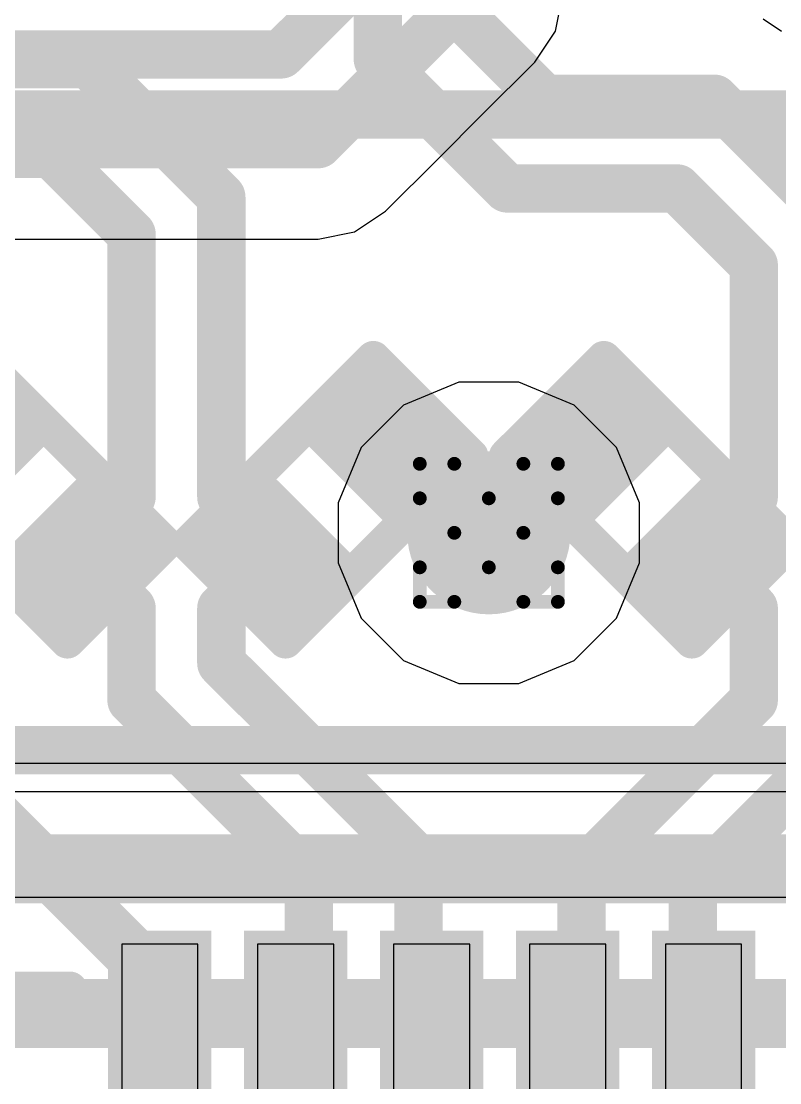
# Model space of a CAD drawing. Header units: inches. Extents: x -11 to 5379, y 0 to 5429.
# Drawn here: x 196.192 to 198.982, y 70.709 to 74.616 of the extents above; entities that cross this region are included whole.
import ezdxf

# ---------------------------------------------------------------- set-up
doc = ezdxf.new("R2010")
doc.units = ezdxf.units.IN
for name, color, linetype in [('Bottom Layer', 5, 'Continuous'), ('Drill Drawing', 1, 'Continuous'), ('GND', 16, 'Continuous'), ('PWR', 76, 'Continuous'), ('Top Layer', 1, 'Continuous'), ('Top Overlay', 2, 'Continuous'), ('Top Paste', 8, 'Continuous'), ('Top Solder', 216, 'Continuous'), ('Via Holes', 16, 'Continuous')]:
    doc.layers.add(name, color=color, linetype=linetype)

# ---------------------------------------------------------------- blocks, each defined once
blk = doc.blocks.new('24_QFN__4_4__105')
at = {"layer": 'Top Layer'}
for points in [[(-1.1099292, 2.2400387), (-1.1099292, 1.5750413), (-1.3899388, 1.5750413), (-1.3899388, 2.2400387)], [(-0.6100571999999999, 2.2400387), (-0.6100572000000001, 1.5750413), (-0.8900667999999998, 1.5750413), (-0.8900667999999998, 2.2400387)], [(-0.1099311999999999, 2.2400387), (-0.1099312, 1.5750413), (-0.3899408, 1.5750413), (-0.3899407999999999, 2.2400387)], [(0.3899408, 2.2400387), (0.3899407999999999, 1.5750413), (0.1099311999999999, 1.5750413), (0.1099312, 2.2400387)], [(0.8900667999999998, 2.2400387), (0.8900667999999998, 1.5750413), (0.6100571999999999, 1.5750413), (0.6100572000000001, 2.2400387)]]:
    blk.add_hatch(color=1, dxfattribs=at).paths.add_polyline_path(points)
at = {"layer": 'Top Solder'}
for points in [[(-1.0599166, 2.2900513), (-1.0599166, 1.5250287), (-1.4399514, 1.5250287), (-1.4399514, 2.2900513)], [(-0.5600445999999999, 2.2900513), (-0.5600446, 1.5250287), (-0.9400794, 1.5250287), (-0.9400794, 2.2900513)], [(-0.05991859999999992, 2.2900513), (-0.05991860000000007, 1.5250287), (-0.4399534, 1.5250287), (-0.4399533999999999, 2.2900513)], [(0.4399534, 2.2900513), (0.4399533999999999, 1.5250287), (0.05991859999999992, 1.5250287), (0.05991860000000007, 2.2900513)], [(0.9400794, 2.2900513), (0.9400794, 1.5250287), (0.5600445999999999, 1.5250287), (0.5600446, 2.2900513)]]:
    blk.add_hatch(color=216, dxfattribs=at).paths.add_polyline_path(points)
at = {"layer": 'Top Overlay'}
blk.add_lwpolyline([(-2.076196, 2.076196, 0.127, 0.127, 0), (-1.5804896, 2.076196, 0.127, 0.127, 0)], format="xyseb", dxfattribs=at)
blk.add_lwpolyline([(-1.6122396, 2.076196, 0.0635, 0.0635, 1), (-1.5487396, 2.076196, 0.0635, 0.0635, 1)], format="xyseb", close=True, dxfattribs=at)
at = {"layer": 'Top Paste'}
for p, q in [((-1.1100054, 2.2400006), (-1.3899896, 2.2400006)), ((-1.3899896, 2.2400006), (-1.3899896, 1.5750032)), ((-1.1100054, 1.5750032), (-1.1100054, 2.2400006)), ((-0.6100064, 2.2400006), (-0.8899906, 2.2400006)), ((-0.8899906, 2.2400006), (-0.8899906, 1.5750032)), ((-0.6100064, 1.5750032), (-0.6100064, 2.2400006)), ((-0.1100074, 2.2400006), (-0.3899916, 2.2400006)), ((-0.3899916, 2.2400006), (-0.3899916, 1.5750032)), ((-0.1100074, 1.5750032), (-0.1100074, 2.2400006)), ((0.3899916, 2.2400006), (0.1100074, 2.2400006)), ((0.1100074, 2.2400006), (0.1100074, 1.5750032)), ((0.3899916, 1.5750032), (0.3899916, 2.2400006)), ((0.8899906, 2.2400006), (0.6100064, 2.2400006)), ((0.6100064, 2.2400006), (0.6100064, 1.5750032)), ((0.8899906, 1.5750032), (0.8899906, 2.2400006))]:
    blk.add_line(p, q, dxfattribs=at)
blk = doc.blocks.new('R___0201_348')
at = {"layer": 'Top Layer'}
for points in [[(-0.40999791, 0.18499963), (-0.13999845, 0.18499963), (-0.13999845, -0.18499963), (-0.40999791, -0.18499963)], [(0.14000099, 0.18499963), (0.41000045, 0.18499963), (0.41000045, -0.18499963), (0.14000099, -0.18499963)]]:
    blk.add_hatch(color=1, dxfattribs=at).paths.add_polyline_path(points)
at = {"layer": 'Top Paste'}
for points in [[(-0.40999791, 0.18499963), (-0.13999845, 0.18499963), (-0.13999845, -0.18499963), (-0.40999791, -0.18499963)], [(0.14000099, 0.18499963), (0.41000045, 0.18499963), (0.41000045, -0.18499963), (0.14000099, -0.18499963)]]:
    blk.add_hatch(color=8, dxfattribs=at).paths.add_polyline_path(points)
at = {"layer": 'Top Solder'}
for points in [[(-0.46499907, 0.24000079), (-0.08499729, 0.24000079), (-0.08499729, -0.24000079), (-0.46499907, -0.24000079)], [(0.08499983, 0.24000079), (0.46500161, 0.24000079), (0.46500161, -0.24000079), (0.08499983, -0.24000079)]]:
    blk.add_hatch(color=216, dxfattribs=at).paths.add_polyline_path(points)
at = {"layer": 'Top Overlay'}
for points in [[(-0.4826, 0.254, 0.127, 0.127, 0), (-0.4826, -0.254, 0.127, 0.127, 0)], [(0.4826, 0.254, 0.127, 0.127, 0), (-0.4826, 0.254, 0.127, 0.127, 0)], [(0.4826, 0.254, 0.127, 0.127, 0), (0.4826, -0.254, 0.127, 0.127, 0)], [(0.4826, -0.254, 0.127, 0.127, 0), (-0.4826, -0.254, 0.127, 0.127, 0)]]:
    blk.add_lwpolyline(points, format="xyseb", dxfattribs=at)
for points in [[(-0.51435, 0.254, 0.0635, 0.0635, 1), (-0.4508499999999999, 0.254, 0.0635, 0.0635, 1)], [(-0.51435, 0.254, 0.0635, 0.0635, 1), (-0.4508499999999999, 0.254, 0.0635, 0.0635, 1)], [(0.4508499999999999, 0.254, 0.0635, 0.0635, 1), (0.51435, 0.254, 0.0635, 0.0635, 1)], [(0.4508499999999999, 0.254, 0.0635, 0.0635, 1), (0.51435, 0.254, 0.0635, 0.0635, 1)], [(-0.51435, -0.254, 0.0635, 0.0635, 1), (-0.4508499999999999, -0.254, 0.0635, 0.0635, 1)], [(-0.51435, -0.254, 0.0635, 0.0635, 1), (-0.4508499999999999, -0.254, 0.0635, 0.0635, 1)], [(0.4508499999999999, -0.254, 0.0635, 0.0635, 1), (0.51435, -0.254, 0.0635, 0.0635, 1)], [(0.4508499999999999, -0.254, 0.0635, 0.0635, 1), (0.51435, -0.254, 0.0635, 0.0635, 1)]]:
    blk.add_lwpolyline(points, format="xyseb", close=True, dxfattribs=at)
blk = doc.blocks.new('R___0201_350')
at = {"layer": 'Top Layer'}
for points in [[(-0.40999791, 0.18499963), (-0.13999845, 0.18499963), (-0.13999845, -0.18499963), (-0.40999791, -0.18499963)], [(0.14000099, 0.18499963), (0.41000045, 0.18499963), (0.41000045, -0.18499963), (0.14000099, -0.18499963)]]:
    blk.add_hatch(color=1, dxfattribs=at).paths.add_polyline_path(points)
at = {"layer": 'Top Paste'}
for points in [[(-0.40999791, 0.18499963), (-0.13999845, 0.18499963), (-0.13999845, -0.18499963), (-0.40999791, -0.18499963)], [(0.14000099, 0.18499963), (0.41000045, 0.18499963), (0.41000045, -0.18499963), (0.14000099, -0.18499963)]]:
    blk.add_hatch(color=8, dxfattribs=at).paths.add_polyline_path(points)
at = {"layer": 'Top Solder'}
for points in [[(-0.46499907, 0.24000079), (-0.08499729, 0.24000079), (-0.08499729, -0.24000079), (-0.46499907, -0.24000079)], [(0.08499983, 0.24000079), (0.46500161, 0.24000079), (0.46500161, -0.24000079), (0.08499983, -0.24000079)]]:
    blk.add_hatch(color=216, dxfattribs=at).paths.add_polyline_path(points)
at = {"layer": 'Top Overlay'}
for points in [[(-0.4826, 0.254, 0.127, 0.127, 0), (-0.4826, -0.254, 0.127, 0.127, 0)], [(0.4826, 0.254, 0.127, 0.127, 0), (-0.4826, 0.254, 0.127, 0.127, 0)], [(0.4826, 0.254, 0.127, 0.127, 0), (0.4826, -0.254, 0.127, 0.127, 0)], [(0.4826, -0.254, 0.127, 0.127, 0), (-0.4826, -0.254, 0.127, 0.127, 0)]]:
    blk.add_lwpolyline(points, format="xyseb", dxfattribs=at)
for points in [[(-0.51435, 0.254, 0.0635, 0.0635, 1), (-0.4508499999999999, 0.254, 0.0635, 0.0635, 1)], [(-0.51435, 0.254, 0.0635, 0.0635, 1), (-0.4508499999999999, 0.254, 0.0635, 0.0635, 1)], [(0.4508499999999999, 0.254, 0.0635, 0.0635, 1), (0.51435, 0.254, 0.0635, 0.0635, 1)], [(0.4508499999999999, 0.254, 0.0635, 0.0635, 1), (0.51435, 0.254, 0.0635, 0.0635, 1)], [(-0.51435, -0.254, 0.0635, 0.0635, 1), (-0.4508499999999999, -0.254, 0.0635, 0.0635, 1)], [(-0.51435, -0.254, 0.0635, 0.0635, 1), (-0.4508499999999999, -0.254, 0.0635, 0.0635, 1)], [(0.4508499999999999, -0.254, 0.0635, 0.0635, 1), (0.51435, -0.254, 0.0635, 0.0635, 1)], [(0.4508499999999999, -0.254, 0.0635, 0.0635, 1), (0.51435, -0.254, 0.0635, 0.0635, 1)]]:
    blk.add_lwpolyline(points, format="xyseb", close=True, dxfattribs=at)
blk = doc.blocks.new('R___0201_351')
at = {"layer": 'Top Layer'}
for points in [[(-0.40999791, 0.18499963), (-0.13999845, 0.18499963), (-0.13999845, -0.18499963), (-0.40999791, -0.18499963)], [(0.14000099, 0.18499963), (0.41000045, 0.18499963), (0.41000045, -0.18499963), (0.14000099, -0.18499963)]]:
    blk.add_hatch(color=1, dxfattribs=at).paths.add_polyline_path(points)
at = {"layer": 'Top Paste'}
for points in [[(-0.40999791, 0.18499963), (-0.13999845, 0.18499963), (-0.13999845, -0.18499963), (-0.40999791, -0.18499963)], [(0.14000099, 0.18499963), (0.41000045, 0.18499963), (0.41000045, -0.18499963), (0.14000099, -0.18499963)]]:
    blk.add_hatch(color=8, dxfattribs=at).paths.add_polyline_path(points)
at = {"layer": 'Top Solder'}
for points in [[(-0.46499907, 0.24000079), (-0.08499729, 0.24000079), (-0.08499729, -0.24000079), (-0.46499907, -0.24000079)], [(0.08499983, 0.24000079), (0.46500161, 0.24000079), (0.46500161, -0.24000079), (0.08499983, -0.24000079)]]:
    blk.add_hatch(color=216, dxfattribs=at).paths.add_polyline_path(points)
at = {"layer": 'Top Overlay'}
for points in [[(-0.4826, 0.254, 0.127, 0.127, 0), (-0.4826, -0.254, 0.127, 0.127, 0)], [(-0.4826, 0.254, 0.127, 0.127, 0), (0.4826, 0.254, 0.127, 0.127, 0)], [(0.4826, 0.254, 0.127, 0.127, 0), (0.4826, -0.254, 0.127, 0.127, 0)], [(-0.4826, -0.254, 0.127, 0.127, 0), (0.4826, -0.254, 0.127, 0.127, 0)]]:
    blk.add_lwpolyline(points, format="xyseb", dxfattribs=at)
for points in [[(-0.51435, 0.254, 0.0635, 0.0635, 1), (-0.4508499999999999, 0.254, 0.0635, 0.0635, 1)], [(-0.51435, 0.254, 0.0635, 0.0635, 1), (-0.4508499999999999, 0.254, 0.0635, 0.0635, 1)], [(0.4508499999999999, 0.254, 0.0635, 0.0635, 1), (0.51435, 0.254, 0.0635, 0.0635, 1)], [(0.4508499999999999, 0.254, 0.0635, 0.0635, 1), (0.51435, 0.254, 0.0635, 0.0635, 1)], [(-0.51435, -0.254, 0.0635, 0.0635, 1), (-0.4508499999999999, -0.254, 0.0635, 0.0635, 1)], [(-0.51435, -0.254, 0.0635, 0.0635, 1), (-0.4508499999999999, -0.254, 0.0635, 0.0635, 1)], [(0.4508499999999999, -0.254, 0.0635, 0.0635, 1), (0.51435, -0.254, 0.0635, 0.0635, 1)], [(0.4508499999999999, -0.254, 0.0635, 0.0635, 1), (0.51435, -0.254, 0.0635, 0.0635, 1)]]:
    blk.add_lwpolyline(points, format="xyseb", close=True, dxfattribs=at)

msp = doc.modelspace()

# ---------------------------------------------------------------- hatches: boundary and pattern name
at = {"layer": 'Bottom Layer'}
h = msp.add_hatch(color=5, dxfattribs=at)
edge = h.paths.add_edge_path()
edge.add_arc((197.91181652, 72.73323782), 0.2999994, 0, 360)
at = {"layer": 'GND'}
h = msp.add_hatch(color=16, dxfattribs=at)
edge = h.paths.add_edge_path()
edge.add_arc((197.91181652, 72.73323782), 0.2999994, 0, 360)
at = {"layer": 'PWR'}
h = msp.add_hatch(color=76, dxfattribs=at)
edge = h.paths.add_edge_path()
edge.add_arc((197.91181652, 72.73323782), 0.2999994, 0, 360)
at = {"layer": 'Top Layer'}
for points in [[(197.93495846, 72.44355844), (198.12587756, 72.63447754), (197.48469774, 73.27565736), (197.29377864, 73.08473826)], [(198.5285082, 73.08473826), (198.3375891, 73.27565736), (197.69640928, 72.63447754), (197.88732838, 72.44355844)]]:
    msp.add_hatch(color=1, dxfattribs=at).paths.add_polyline_path(points)
h = msp.add_hatch(color=1, dxfattribs=at)
edge = h.paths.add_edge_path()
edge.add_arc((197.91181652, 72.73323782), 0.2999994, 0, 360)
at = {"layer": 'Via Holes'}
h = msp.add_hatch(color=7, dxfattribs=at)
edge = h.paths.add_edge_path()
edge.add_arc((197.91181652, 72.73323782), 0.1499997, 0, 360)

# ---------------------------------------------------------------- linework, layer by layer
at = {"layer": 'Bottom Layer'}
for p, q in [((198.15685032, 74.57915234), (198.18346698, 74.71294429999999)), ((198.08106434, 74.4657261), (198.15685032, 74.57915234)), ((197.88763572, 74.27229748), (198.08105672, 74.46572101999999)), ((198.08105672, 74.46572101999999), (198.08106434, 74.4657261)), ((197.7251062, 74.1097705), (197.8876281, 74.2722924)), ((197.8876281, 74.2722924), (197.88763572, 74.27229748)), ((197.5316725, 73.91633425999999), (197.7250935, 74.1097578)), ((197.7250935, 74.1097578), (197.72510112, 74.10976288)), ((197.72510112, 74.10976288), (197.7251062, 74.1097705)), ((197.4182488, 73.84054828), (197.5316725, 73.91633425999999)), ((197.2844543, 73.81393415999999), (197.4182488, 73.84054828)), ((195.75182084, 73.81393415999999), (197.2844543, 73.81393415999999)), ((197.80161862, 73.28723722), (197.59800206, 73.20289652)), ((198.02201442, 73.28723722), (197.80161862, 73.28723722)), ((198.22563098, 73.20289652), (198.02201442, 73.28723722)), ((197.59800206, 73.20289652), (197.44215782, 73.04705228)), ((198.38147522, 73.04705228), (198.22563098, 73.20289652)), ((197.44215782, 73.04705228), (197.35781712, 72.84343571999999)), ((198.46581592, 72.84343571999999), (198.38147522, 73.04705228)), ((197.35781712, 72.84343571999999), (197.35781712, 72.62303992)), ((198.46581592, 72.62303992), (198.46581592, 72.84343571999999)), ((197.35781712, 72.62303992), (197.44215782, 72.41942336)), ((198.38147522, 72.41942336), (198.46581592, 72.62303992)), ((197.44215782, 72.41942336), (197.59800206, 72.26357912)), ((198.22563098, 72.26357912), (198.38147522, 72.41942336)), ((197.59800206, 72.26357912), (197.80161862, 72.17923842)), ((198.02201442, 72.17923842), (198.22563098, 72.26357912)), ((197.80161862, 72.17923842), (198.02201442, 72.17923842)), ((199.11895406, 71.88475335999999), (195.37541824, 71.88475335999999))]:
    msp.add_line(p, q, dxfattribs=at)
for points in [[(197.14768292, 74.493755, 0.1778, 0.1778, 0), (197.5036436, 74.84971567999999, 0.1778, 0.1778, 0)], [(197.64041752, 74.51951568, 0.1778, 0.1778, 0), (197.83384614, 74.71294429999999, 0.1778, 0.1778, 0)], [(193.6651194, 74.49375246, 0.1778, 0.1778, 0), (197.14768292, 74.49375246, 0.1778, 0.1778, 0)], [(197.14768292, 74.49375246, 0.1778, 0.1778, 0), (197.14768292, 74.493755, 0.1778, 0.1778, 0)], [(197.47788292, 74.35698362000001, 0.1778, 0.1778, 0), (197.64041498, 74.51951568, 0.1778, 0.1778, 0)], [(197.64041498, 74.51951568, 0.1778, 0.1778, 0), (197.64041752, 74.51951568, 0.1778, 0.1778, 0)], [(197.2844543, 74.16355245999999, 0.1778, 0.1778, 0), (197.47788292, 74.35698108, 0.1778, 0.1778, 0)], [(197.47788292, 74.35698108, 0.1778, 0.1778, 0), (197.47788292, 74.35698362000001, 0.1778, 0.1778, 0)], [(193.52834802, 74.16355245999999, 0.1778, 0.1778, 0), (197.2844543, 74.16355245999999, 0.1778, 0.1778, 0)], [(188.87687396, 71.4962883, 0.254, 0.254, 0), (199.27986052, 71.4962883, 0.254, 0.254, 0)], [(188.4823256, 70.9641075, 0.254, 0.254, 0), (199.79917876, 70.9641075, 0.254, 0.254, 0)]]:
    msp.add_lwpolyline(points, format="xyseb", dxfattribs=at)
for points in [[(197.10323292, 74.493755, 0.08889999999999999, 0.08889999999999999, 1), (197.19213292, 74.493755, 0.08889999999999999, 0.08889999999999999, 1)], [(197.10323292, 74.493755, 0.08889999999999999, 0.08889999999999999, 1), (197.19213292, 74.493755, 0.08889999999999999, 0.08889999999999999, 1)], [(197.10323292, 74.49375246, 0.08889999999999999, 0.08889999999999999, 1), (197.19213292, 74.49375246, 0.08889999999999999, 0.08889999999999999, 1)], [(197.10323292, 74.49375246, 0.08889999999999999, 0.08889999999999999, 1), (197.19213292, 74.49375246, 0.08889999999999999, 0.08889999999999999, 1)], [(197.59596498, 74.51951568, 0.08889999999999999, 0.08889999999999999, 1), (197.68486498, 74.51951568, 0.08889999999999999, 0.08889999999999999, 1)], [(197.59596498, 74.51951568, 0.08889999999999999, 0.08889999999999999, 1), (197.68486498, 74.51951568, 0.08889999999999999, 0.08889999999999999, 1)], [(197.59596752, 74.51951568, 0.08889999999999999, 0.08889999999999999, 1), (197.68486752, 74.51951568, 0.08889999999999999, 0.08889999999999999, 1)], [(197.59596752, 74.51951568, 0.08889999999999999, 0.08889999999999999, 1), (197.68486752, 74.51951568, 0.08889999999999999, 0.08889999999999999, 1)], [(197.43343292, 74.35698362000001, 0.08889999999999999, 0.08889999999999999, 1), (197.52233292, 74.35698362000001, 0.08889999999999999, 0.08889999999999999, 1)], [(197.43343292, 74.35698362000001, 0.08889999999999999, 0.08889999999999999, 1), (197.52233292, 74.35698362000001, 0.08889999999999999, 0.08889999999999999, 1)], [(197.43343292, 74.35698108, 0.08889999999999999, 0.08889999999999999, 1), (197.52233292, 74.35698108, 0.08889999999999999, 0.08889999999999999, 1)], [(197.43343292, 74.35698108, 0.08889999999999999, 0.08889999999999999, 1), (197.52233292, 74.35698108, 0.08889999999999999, 0.08889999999999999, 1)], [(197.2400043, 74.16355245999999, 0.08889999999999999, 0.08889999999999999, 1), (197.3289043, 74.16355245999999, 0.08889999999999999, 0.08889999999999999, 1)], [(197.2400043, 74.16355245999999, 0.08889999999999999, 0.08889999999999999, 1), (197.3289043, 74.16355245999999, 0.08889999999999999, 0.08889999999999999, 1)]]:
    msp.add_lwpolyline(points, format="xyseb", close=True, dxfattribs=at)
at = {"layer": 'Drill Drawing'}
for points in [[(197.65781652, 72.86023782, 0.0508, 0.0508, 0), (197.65781652, 72.98723781999999, 0.0508, 0.0508, 0)], [(197.65781652, 72.98723781999999, 0.0508, 0.0508, 0), (197.78481652, 72.98723781999999, 0.0508, 0.0508, 0)], [(197.78481652, 72.98723781999999, 0.0508, 0.0508, 0), (197.91181652, 72.86023782, 0.0508, 0.0508, 0)], [(197.91181652, 72.86023782, 0.0508, 0.0508, 0), (198.03881652, 72.98723781999999, 0.0508, 0.0508, 0)], [(198.03881652, 72.98723781999999, 0.0508, 0.0508, 0), (198.16581652, 72.98723781999999, 0.0508, 0.0508, 0)], [(198.16581652, 72.86023782, 0.0508, 0.0508, 0), (198.16581652, 72.98723781999999, 0.0508, 0.0508, 0)], [(197.65781652, 72.86023782, 0.0508, 0.0508, 0), (197.78481652, 72.73323782, 0.0508, 0.0508, 0)], [(198.03881652, 72.73323782, 0.0508, 0.0508, 0), (198.16581652, 72.86023782, 0.0508, 0.0508, 0)], [(197.65781652, 72.60623781999999, 0.0508, 0.0508, 0), (197.78481652, 72.73323782, 0.0508, 0.0508, 0)], [(198.03881652, 72.73323782, 0.0508, 0.0508, 0), (198.16581652, 72.60623781999999, 0.0508, 0.0508, 0)], [(197.65781652, 72.47923782, 0.0508, 0.0508, 0), (197.65781652, 72.60623781999999, 0.0508, 0.0508, 0)], [(197.78481652, 72.47923782, 0.0508, 0.0508, 0), (197.91181652, 72.60623781999999, 0.0508, 0.0508, 0)], [(197.91181652, 72.60623781999999, 0.0508, 0.0508, 0), (198.03881652, 72.47923782, 0.0508, 0.0508, 0)], [(198.16581652, 72.47923782, 0.0508, 0.0508, 0), (198.16581652, 72.60623781999999, 0.0508, 0.0508, 0)], [(197.65781652, 72.47923782, 0.0508, 0.0508, 0), (197.78481652, 72.47923782, 0.0508, 0.0508, 0)], [(198.03881652, 72.47923782, 0.0508, 0.0508, 0), (198.16581652, 72.47923782, 0.0508, 0.0508, 0)]]:
    msp.add_lwpolyline(points, format="xyseb", dxfattribs=at)
for points in [[(197.64511652, 72.98723781999999, 0.0254, 0.0254, 1), (197.67051652, 72.98723781999999, 0.0254, 0.0254, 1)], [(197.64511652, 72.98723781999999, 0.0254, 0.0254, 1), (197.67051652, 72.98723781999999, 0.0254, 0.0254, 1)], [(197.77211652, 72.98723781999999, 0.0254, 0.0254, 1), (197.79751652, 72.98723781999999, 0.0254, 0.0254, 1)], [(197.77211652, 72.98723781999999, 0.0254, 0.0254, 1), (197.79751652, 72.98723781999999, 0.0254, 0.0254, 1)], [(198.02611652, 72.98723781999999, 0.0254, 0.0254, 1), (198.05151652, 72.98723781999999, 0.0254, 0.0254, 1)], [(198.02611652, 72.98723781999999, 0.0254, 0.0254, 1), (198.05151652, 72.98723781999999, 0.0254, 0.0254, 1)], [(198.15311652, 72.98723781999999, 0.0254, 0.0254, 1), (198.17851652, 72.98723781999999, 0.0254, 0.0254, 1)], [(198.15311652, 72.98723781999999, 0.0254, 0.0254, 1), (198.17851652, 72.98723781999999, 0.0254, 0.0254, 1)], [(197.64511652, 72.86023782, 0.0254, 0.0254, 1), (197.67051652, 72.86023782, 0.0254, 0.0254, 1)], [(197.64511652, 72.86023782, 0.0254, 0.0254, 1), (197.67051652, 72.86023782, 0.0254, 0.0254, 1)], [(197.89911652, 72.86023782, 0.0254, 0.0254, 1), (197.92451652, 72.86023782, 0.0254, 0.0254, 1)], [(197.89911652, 72.86023782, 0.0254, 0.0254, 1), (197.92451652, 72.86023782, 0.0254, 0.0254, 1)], [(198.15311652, 72.86023782, 0.0254, 0.0254, 1), (198.17851652, 72.86023782, 0.0254, 0.0254, 1)], [(198.15311652, 72.86023782, 0.0254, 0.0254, 1), (198.17851652, 72.86023782, 0.0254, 0.0254, 1)], [(197.77211652, 72.73323782, 0.0254, 0.0254, 1), (197.79751652, 72.73323782, 0.0254, 0.0254, 1)], [(197.77211652, 72.73323782, 0.0254, 0.0254, 1), (197.79751652, 72.73323782, 0.0254, 0.0254, 1)], [(198.02611652, 72.73323782, 0.0254, 0.0254, 1), (198.05151652, 72.73323782, 0.0254, 0.0254, 1)], [(198.02611652, 72.73323782, 0.0254, 0.0254, 1), (198.05151652, 72.73323782, 0.0254, 0.0254, 1)], [(197.64511652, 72.60623781999999, 0.0254, 0.0254, 1), (197.67051652, 72.60623781999999, 0.0254, 0.0254, 1)], [(197.64511652, 72.60623781999999, 0.0254, 0.0254, 1), (197.67051652, 72.60623781999999, 0.0254, 0.0254, 1)], [(197.89911652, 72.60623781999999, 0.0254, 0.0254, 1), (197.92451652, 72.60623781999999, 0.0254, 0.0254, 1)], [(197.89911652, 72.60623781999999, 0.0254, 0.0254, 1), (197.92451652, 72.60623781999999, 0.0254, 0.0254, 1)], [(198.15311652, 72.60623781999999, 0.0254, 0.0254, 1), (198.17851652, 72.60623781999999, 0.0254, 0.0254, 1)], [(198.15311652, 72.60623781999999, 0.0254, 0.0254, 1), (198.17851652, 72.60623781999999, 0.0254, 0.0254, 1)], [(197.64511652, 72.47923782, 0.0254, 0.0254, 1), (197.67051652, 72.47923782, 0.0254, 0.0254, 1)], [(197.64511652, 72.47923782, 0.0254, 0.0254, 1), (197.67051652, 72.47923782, 0.0254, 0.0254, 1)], [(197.77211652, 72.47923782, 0.0254, 0.0254, 1), (197.79751652, 72.47923782, 0.0254, 0.0254, 1)], [(197.77211652, 72.47923782, 0.0254, 0.0254, 1), (197.79751652, 72.47923782, 0.0254, 0.0254, 1)], [(198.02611652, 72.47923782, 0.0254, 0.0254, 1), (198.05151652, 72.47923782, 0.0254, 0.0254, 1)], [(198.02611652, 72.47923782, 0.0254, 0.0254, 1), (198.05151652, 72.47923782, 0.0254, 0.0254, 1)], [(198.15311652, 72.47923782, 0.0254, 0.0254, 1), (198.17851652, 72.47923782, 0.0254, 0.0254, 1)], [(198.15311652, 72.47923782, 0.0254, 0.0254, 1), (198.17851652, 72.47923782, 0.0254, 0.0254, 1)]]:
    msp.add_lwpolyline(points, format="xyseb", close=True, dxfattribs=at)
at = {"layer": 'GND'}
for p, q in [((197.80161862, 73.28723722), (197.59800206, 73.20289652)), ((198.02201442, 73.28723722), (197.80161862, 73.28723722)), ((198.22563098, 73.20289652), (198.02201442, 73.28723722)), ((197.59800206, 73.20289652), (197.44215782, 73.04705228)), ((198.38147522, 73.04705228), (198.22563098, 73.20289652)), ((197.44215782, 73.04705228), (197.35781712, 72.84343571999999)), ((198.46581592, 72.84343571999999), (198.38147522, 73.04705228)), ((197.35781712, 72.84343571999999), (197.35781712, 72.62303992)), ((198.46581592, 72.62303992), (198.46581592, 72.84343571999999)), ((197.35781712, 72.62303992), (197.44215782, 72.41942336)), ((198.38147522, 72.41942336), (198.46581592, 72.62303992)), ((197.44215782, 72.41942336), (197.59800206, 72.26357912)), ((198.22563098, 72.26357912), (198.38147522, 72.41942336)), ((197.59800206, 72.26357912), (197.80161862, 72.17923842)), ((198.02201442, 72.17923842), (198.22563098, 72.26357912)), ((197.80161862, 72.17923842), (198.02201442, 72.17923842))]:
    msp.add_line(p, q, dxfattribs=at)
at = {"layer": 'PWR'}
for p, q in [((201.7776, 71.7804), (193.14312146, 71.7804)), ((193.14312146, 71.39193494), (201.7776, 71.39193494))]:
    msp.add_line(p, q, dxfattribs=at)
at = {"layer": 'Top Layer'}
msp.add_line((198.9885657, 74.57794329999999), (198.92051656, 74.62341183999999), dxfattribs=at)
for points in [[(197.83384614, 74.61266764, 0.1778, 0.1778, 0), (197.83384614, 74.87739152, 0.1778, 0.1778, 0)], [(197.50364614, 74.47589625999998, 0.1778, 0.1778, 0), (197.50364614, 74.85404892, 0.1778, 0.1778, 0)], [(197.83384614, 74.61266764, 0.1778, 0.1778, 0), (198.11578868, 74.3307251, 0.1778, 0.1778, 0)], [(192.24125128, 74.45804006, 0.1778, 0.1778, 0), (196.43878924, 74.45804006, 0.1778, 0.1778, 0)], [(196.43878924, 74.45804006, 0.1778, 0.1778, 0), (196.92796022, 73.96886908, 0.1778, 0.1778, 0)], [(197.50364614, 74.47589625999998, 0.1778, 0.1778, 0), (197.9790173, 74.00052509999999, 0.1778, 0.1778, 0)], [(198.11578868, 74.3307251, 0.1778, 0.1778, 0), (198.7413475, 74.3307251, 0.1778, 0.1778, 0)], [(198.7413475, 74.3307251, 0.1778, 0.1778, 0), (199.21624368, 73.85582892, 0.1778, 0.1778, 0)], [(192.1044799, 74.12784006, 0.1778, 0.1778, 0), (196.30201786, 74.12784006, 0.1778, 0.1778, 0)], [(196.30201786, 74.12784006, 0.1778, 0.1778, 0), (196.59776022, 73.8320977, 0.1778, 0.1778, 0)], [(197.9790173, 74.00052509999999, 0.1778, 0.1778, 0), (198.60457612, 74.00052509999999, 0.1778, 0.1778, 0)], [(198.60457612, 74.00052509999999, 0.1778, 0.1778, 0), (198.88604368, 73.71905754, 0.1778, 0.1778, 0)], [(196.92796022, 72.86520352, 0.1778, 0.1778, 0), (196.92796022, 73.96886908, 0.1778, 0.1778, 0)], [(196.59776022, 72.86520352, 0.1778, 0.1778, 0), (196.59776022, 73.8320977, 0.1778, 0.1778, 0)], [(198.88604368, 72.86520352, 0.1778, 0.1778, 0), (198.88604368, 73.71905754, 0.1778, 0.1778, 0)], [(196.39458816, 72.66203146, 0.1778, 0.1778, 0), (196.59776022, 72.86520352, 0.1778, 0.1778, 0)], [(196.92796022, 72.86520352, 0.1778, 0.1778, 0), (197.13113228, 72.66203146, 0.1778, 0.1778, 0)], [(198.69114948, 72.67030931999999, 0.1778, 0.1778, 0), (198.88604368, 72.86520352, 0.1778, 0.1778, 0)], [(194.9603543, 72.82038014, 0.2032, 0.2032, 0), (196.70165638, 71.07907806, 0.2032, 0.2032, 0)], [(196.39458816, 72.66049222, 0.1778, 0.1778, 0), (196.39458816, 72.66203146, 0.1778, 0.1778, 0)], [(196.39458816, 72.65895298, 0.1778, 0.1778, 0), (196.39458816, 72.66049222, 0.1778, 0.1778, 0)], [(196.39458816, 72.65895298, 0.1778, 0.1778, 0), (196.59776022, 72.45578092, 0.1778, 0.1778, 0)], [(196.92796022, 72.45578092, 0.1778, 0.1778, 0), (197.13113228, 72.65895298, 0.1778, 0.1778, 0)], [(197.13113228, 72.66049222, 0.1778, 0.1778, 0), (197.13113228, 72.66203146, 0.1778, 0.1778, 0)], [(197.13113228, 72.65895298, 0.1778, 0.1778, 0), (197.13113228, 72.66049222, 0.1778, 0.1778, 0)], [(198.69114948, 72.66049222, 0.1778, 0.1778, 0), (198.69114948, 72.67030931999999, 0.1778, 0.1778, 0)], [(198.69114948, 72.65067512, 0.1778, 0.1778, 0), (198.69114948, 72.66049222, 0.1778, 0.1778, 0)], [(198.69114948, 72.65067512, 0.1778, 0.1778, 0), (198.88604368, 72.45578092, 0.1778, 0.1778, 0)], [(196.59776022, 72.1167468, 0.1778, 0.1778, 0), (196.59776022, 72.45578092, 0.1778, 0.1778, 0)], [(196.92796022, 72.25351818, 0.1778, 0.1778, 0), (196.92796022, 72.45578092, 0.1778, 0.1778, 0)], [(198.88604368, 72.11671885999999, 0.1778, 0.1778, 0), (198.88604368, 72.45578092, 0.1778, 0.1778, 0)], [(196.92796022, 72.25351818, 0.1778, 0.1778, 0), (197.20152838, 71.97995001999999, 0.1778, 0.1778, 0)], [(196.59776022, 72.1167468, 0.1778, 0.1778, 0), (196.96804142, 71.74646306, 0.1778, 0.1778, 0)], [(198.25263118, 71.48330636, 0.1778, 0.1778, 0), (198.88604368, 72.11671885999999, 0.1778, 0.1778, 0)], [(197.20152838, 71.97994747999999, 0.1778, 0.1778, 0), (197.20152838, 71.97995001999999, 0.1778, 0.1778, 0)], [(197.20152838, 71.97994747999999, 0.1778, 0.1778, 0), (197.65257396, 71.5289019, 0.1778, 0.1778, 0)], [(198.66168548, 71.42538928, 0.1778, 0.1778, 0), (199.21624368, 71.97994747999999, 0.1778, 0.1778, 0)], [(196.96804142, 71.74646306, 0.1778, 0.1778, 0), (197.24993316, 71.46457132, 0.1778, 0.1778, 0)], [(197.65257396, 70.93566458, 0.1778, 0.1778, 0), (197.65257396, 71.5289019, 0.1778, 0.1778, 0)], [(198.25263118, 70.93768895999999, 0.1778, 0.1778, 0), (198.25263118, 71.48330636, 0.1778, 0.1778, 0)], [(197.24993316, 70.93498894, 0.1778, 0.1778, 0), (197.24993316, 71.46457132, 0.1778, 0.1778, 0)], [(198.66168548, 70.92655106, 0.1778, 0.1778, 0), (198.66168548, 71.42538928, 0.1778, 0.1778, 0)], [(196.70165638, 70.88658415999998, 0.2032, 0.2032, 0), (196.70165638, 71.07907806, 0.2032, 0.2032, 0)], [(197.20152838, 70.88658415999998, 0.1778, 0.1778, 0), (197.24993316, 70.93498894, 0.1778, 0.1778, 0)], [(197.65257396, 70.93566458, 0.1778, 0.1778, 0), (197.70165438, 70.88658415999998, 0.1778, 0.1778, 0)], [(198.20152638, 70.88658415999998, 0.1778, 0.1778, 0), (198.25263118, 70.93768895999999, 0.1778, 0.1778, 0)], [(198.66168548, 70.92655106, 0.1778, 0.1778, 0), (198.70165238, 70.88658415999998, 0.1778, 0.1778, 0)]]:
    msp.add_lwpolyline(points, format="xyseb", dxfattribs=at)
for points in [[(197.78939614, 74.61266764, 0.08889999999999999, 0.08889999999999999, 1), (197.87829614, 74.61266764, 0.08889999999999999, 0.08889999999999999, 1)], [(197.78939614, 74.61266764, 0.08889999999999999, 0.08889999999999999, 1), (197.87829614, 74.61266764, 0.08889999999999999, 0.08889999999999999, 1)], [(196.39433924, 74.45804006, 0.08889999999999999, 0.08889999999999999, 1), (196.48323924, 74.45804006, 0.08889999999999999, 0.08889999999999999, 1)], [(196.39433924, 74.45804006, 0.08889999999999999, 0.08889999999999999, 1), (196.48323924, 74.45804006, 0.08889999999999999, 0.08889999999999999, 1)], [(197.45919614, 74.47589625999998, 0.08889999999999999, 0.08889999999999999, 1), (197.54809614, 74.47589625999998, 0.08889999999999999, 0.08889999999999999, 1)], [(197.45919614, 74.47589625999998, 0.08889999999999999, 0.08889999999999999, 1), (197.54809614, 74.47589625999998, 0.08889999999999999, 0.08889999999999999, 1)], [(198.07133868, 74.3307251, 0.08889999999999999, 0.08889999999999999, 1), (198.16023868, 74.3307251, 0.08889999999999999, 0.08889999999999999, 1)], [(198.07133868, 74.3307251, 0.08889999999999999, 0.08889999999999999, 1), (198.16023868, 74.3307251, 0.08889999999999999, 0.08889999999999999, 1)], [(198.6968975, 74.3307251, 0.08889999999999999, 0.08889999999999999, 1), (198.7857975, 74.3307251, 0.08889999999999999, 0.08889999999999999, 1)], [(198.6968975, 74.3307251, 0.08889999999999999, 0.08889999999999999, 1), (198.7857975, 74.3307251, 0.08889999999999999, 0.08889999999999999, 1)], [(196.25756786, 74.12784006, 0.08889999999999999, 0.08889999999999999, 1), (196.34646786, 74.12784006, 0.08889999999999999, 0.08889999999999999, 1)], [(196.25756786, 74.12784006, 0.08889999999999999, 0.08889999999999999, 1), (196.34646786, 74.12784006, 0.08889999999999999, 0.08889999999999999, 1)], [(197.9345673, 74.00052509999999, 0.08889999999999999, 0.08889999999999999, 1), (198.0234673, 74.00052509999999, 0.08889999999999999, 0.08889999999999999, 1)], [(197.9345673, 74.00052509999999, 0.08889999999999999, 0.08889999999999999, 1), (198.0234673, 74.00052509999999, 0.08889999999999999, 0.08889999999999999, 1)], [(198.56012612, 74.00052509999999, 0.08889999999999999, 0.08889999999999999, 1), (198.64902612, 74.00052509999999, 0.08889999999999999, 0.08889999999999999, 1)], [(198.56012612, 74.00052509999999, 0.08889999999999999, 0.08889999999999999, 1), (198.64902612, 74.00052509999999, 0.08889999999999999, 0.08889999999999999, 1)], [(196.88351022, 73.96886908, 0.08889999999999999, 0.08889999999999999, 1), (196.97241022, 73.96886908, 0.08889999999999999, 0.08889999999999999, 1)], [(196.88351022, 73.96886908, 0.08889999999999999, 0.08889999999999999, 1), (196.97241022, 73.96886908, 0.08889999999999999, 0.08889999999999999, 1)], [(196.55331022, 73.8320977, 0.08889999999999999, 0.08889999999999999, 1), (196.64221022, 73.8320977, 0.08889999999999999, 0.08889999999999999, 1)], [(196.55331022, 73.8320977, 0.08889999999999999, 0.08889999999999999, 1), (196.64221022, 73.8320977, 0.08889999999999999, 0.08889999999999999, 1)], [(198.84159368, 73.71905754, 0.08889999999999999, 0.08889999999999999, 1), (198.93049368, 73.71905754, 0.08889999999999999, 0.08889999999999999, 1)], [(198.84159368, 73.71905754, 0.08889999999999999, 0.08889999999999999, 1), (198.93049368, 73.71905754, 0.08889999999999999, 0.08889999999999999, 1)], [(196.55331022, 72.86520352, 0.08889999999999999, 0.08889999999999999, 1), (196.64221022, 72.86520352, 0.08889999999999999, 0.08889999999999999, 1)], [(196.55331022, 72.86520352, 0.08889999999999999, 0.08889999999999999, 1), (196.64221022, 72.86520352, 0.08889999999999999, 0.08889999999999999, 1)], [(196.88351022, 72.86520352, 0.08889999999999999, 0.08889999999999999, 1), (196.97241022, 72.86520352, 0.08889999999999999, 0.08889999999999999, 1)], [(196.88351022, 72.86520352, 0.08889999999999999, 0.08889999999999999, 1), (196.97241022, 72.86520352, 0.08889999999999999, 0.08889999999999999, 1)], [(198.84159368, 72.86520352, 0.08889999999999999, 0.08889999999999999, 1), (198.93049368, 72.86520352, 0.08889999999999999, 0.08889999999999999, 1)], [(198.84159368, 72.86520352, 0.08889999999999999, 0.08889999999999999, 1), (198.93049368, 72.86520352, 0.08889999999999999, 0.08889999999999999, 1)], [(196.35013816, 72.66203146, 0.08889999999999999, 0.08889999999999999, 1), (196.43903816, 72.66203146, 0.08889999999999999, 0.08889999999999999, 1)], [(196.35013816, 72.66203146, 0.08889999999999999, 0.08889999999999999, 1), (196.43903816, 72.66203146, 0.08889999999999999, 0.08889999999999999, 1)], [(196.35013816, 72.66049222, 0.08889999999999999, 0.08889999999999999, 1), (196.43903816, 72.66049222, 0.08889999999999999, 0.08889999999999999, 1)], [(196.35013816, 72.66049222, 0.08889999999999999, 0.08889999999999999, 1), (196.43903816, 72.66049222, 0.08889999999999999, 0.08889999999999999, 1)], [(196.35013816, 72.65895298, 0.08889999999999999, 0.08889999999999999, 1), (196.43903816, 72.65895298, 0.08889999999999999, 0.08889999999999999, 1)], [(196.35013816, 72.65895298, 0.08889999999999999, 0.08889999999999999, 1), (196.43903816, 72.65895298, 0.08889999999999999, 0.08889999999999999, 1)], [(197.08668228, 72.66203146, 0.08889999999999999, 0.08889999999999999, 1), (197.17558228, 72.66203146, 0.08889999999999999, 0.08889999999999999, 1)], [(197.08668228, 72.66203146, 0.08889999999999999, 0.08889999999999999, 1), (197.17558228, 72.66203146, 0.08889999999999999, 0.08889999999999999, 1)], [(197.08668228, 72.66049222, 0.08889999999999999, 0.08889999999999999, 1), (197.17558228, 72.66049222, 0.08889999999999999, 0.08889999999999999, 1)], [(197.08668228, 72.66049222, 0.08889999999999999, 0.08889999999999999, 1), (197.17558228, 72.66049222, 0.08889999999999999, 0.08889999999999999, 1)], [(197.08668228, 72.65895298, 0.08889999999999999, 0.08889999999999999, 1), (197.17558228, 72.65895298, 0.08889999999999999, 0.08889999999999999, 1)], [(197.08668228, 72.65895298, 0.08889999999999999, 0.08889999999999999, 1), (197.17558228, 72.65895298, 0.08889999999999999, 0.08889999999999999, 1)], [(198.64669948, 72.67030931999999, 0.08889999999999999, 0.08889999999999999, 1), (198.73559948, 72.67030931999999, 0.08889999999999999, 0.08889999999999999, 1)], [(198.64669948, 72.67030931999999, 0.08889999999999999, 0.08889999999999999, 1), (198.73559948, 72.67030931999999, 0.08889999999999999, 0.08889999999999999, 1)], [(198.64669948, 72.66049222, 0.08889999999999999, 0.08889999999999999, 1), (198.73559948, 72.66049222, 0.08889999999999999, 0.08889999999999999, 1)], [(198.64669948, 72.66049222, 0.08889999999999999, 0.08889999999999999, 1), (198.73559948, 72.66049222, 0.08889999999999999, 0.08889999999999999, 1)], [(198.64669948, 72.65067512, 0.08889999999999999, 0.08889999999999999, 1), (198.73559948, 72.65067512, 0.08889999999999999, 0.08889999999999999, 1)], [(198.64669948, 72.65067512, 0.08889999999999999, 0.08889999999999999, 1), (198.73559948, 72.65067512, 0.08889999999999999, 0.08889999999999999, 1)], [(196.55331022, 72.45578092, 0.08889999999999999, 0.08889999999999999, 1), (196.64221022, 72.45578092, 0.08889999999999999, 0.08889999999999999, 1)], [(196.55331022, 72.45578092, 0.08889999999999999, 0.08889999999999999, 1), (196.64221022, 72.45578092, 0.08889999999999999, 0.08889999999999999, 1)], [(196.88351022, 72.45578092, 0.08889999999999999, 0.08889999999999999, 1), (196.97241022, 72.45578092, 0.08889999999999999, 0.08889999999999999, 1)], [(196.88351022, 72.45578092, 0.08889999999999999, 0.08889999999999999, 1), (196.97241022, 72.45578092, 0.08889999999999999, 0.08889999999999999, 1)], [(198.84159368, 72.45578092, 0.08889999999999999, 0.08889999999999999, 1), (198.93049368, 72.45578092, 0.08889999999999999, 0.08889999999999999, 1)], [(198.84159368, 72.45578092, 0.08889999999999999, 0.08889999999999999, 1), (198.93049368, 72.45578092, 0.08889999999999999, 0.08889999999999999, 1)], [(196.88351022, 72.25351818, 0.08889999999999999, 0.08889999999999999, 1), (196.97241022, 72.25351818, 0.08889999999999999, 0.08889999999999999, 1)], [(196.88351022, 72.25351818, 0.08889999999999999, 0.08889999999999999, 1), (196.97241022, 72.25351818, 0.08889999999999999, 0.08889999999999999, 1)], [(196.55331022, 72.1167468, 0.08889999999999999, 0.08889999999999999, 1), (196.64221022, 72.1167468, 0.08889999999999999, 0.08889999999999999, 1)], [(196.55331022, 72.1167468, 0.08889999999999999, 0.08889999999999999, 1), (196.64221022, 72.1167468, 0.08889999999999999, 0.08889999999999999, 1)], [(198.84159368, 72.11671885999999, 0.08889999999999999, 0.08889999999999999, 1), (198.93049368, 72.11671885999999, 0.08889999999999999, 0.08889999999999999, 1)], [(198.84159368, 72.11671885999999, 0.08889999999999999, 0.08889999999999999, 1), (198.93049368, 72.11671885999999, 0.08889999999999999, 0.08889999999999999, 1)], [(197.15707838, 71.97995001999999, 0.08889999999999999, 0.08889999999999999, 1), (197.24597838, 71.97995001999999, 0.08889999999999999, 0.08889999999999999, 1)], [(197.15707838, 71.97995001999999, 0.08889999999999999, 0.08889999999999999, 1), (197.24597838, 71.97995001999999, 0.08889999999999999, 0.08889999999999999, 1)], [(197.15707838, 71.97994747999999, 0.08889999999999999, 0.08889999999999999, 1), (197.24597838, 71.97994747999999, 0.08889999999999999, 0.08889999999999999, 1)], [(197.15707838, 71.97994747999999, 0.08889999999999999, 0.08889999999999999, 1), (197.24597838, 71.97994747999999, 0.08889999999999999, 0.08889999999999999, 1)], [(196.92359142, 71.74646306, 0.08889999999999999, 0.08889999999999999, 1), (197.01249142, 71.74646306, 0.08889999999999999, 0.08889999999999999, 1)], [(196.92359142, 71.74646306, 0.08889999999999999, 0.08889999999999999, 1), (197.01249142, 71.74646306, 0.08889999999999999, 0.08889999999999999, 1)], [(197.60812396, 71.5289019, 0.08889999999999999, 0.08889999999999999, 1), (197.69702396, 71.5289019, 0.08889999999999999, 0.08889999999999999, 1)], [(197.60812396, 71.5289019, 0.08889999999999999, 0.08889999999999999, 1), (197.69702396, 71.5289019, 0.08889999999999999, 0.08889999999999999, 1)], [(198.20818118, 71.48330636, 0.08889999999999999, 0.08889999999999999, 1), (198.29708118, 71.48330636, 0.08889999999999999, 0.08889999999999999, 1)], [(198.20818118, 71.48330636, 0.08889999999999999, 0.08889999999999999, 1), (198.29708118, 71.48330636, 0.08889999999999999, 0.08889999999999999, 1)], [(197.20548316, 71.46457132, 0.08889999999999999, 0.08889999999999999, 1), (197.29438316, 71.46457132, 0.08889999999999999, 0.08889999999999999, 1)], [(197.20548316, 71.46457132, 0.08889999999999999, 0.08889999999999999, 1), (197.29438316, 71.46457132, 0.08889999999999999, 0.08889999999999999, 1)], [(198.61723548, 71.42538928, 0.08889999999999999, 0.08889999999999999, 1), (198.70613548, 71.42538928, 0.08889999999999999, 0.08889999999999999, 1)], [(198.61723548, 71.42538928, 0.08889999999999999, 0.08889999999999999, 1), (198.70613548, 71.42538928, 0.08889999999999999, 0.08889999999999999, 1)], [(196.65085638, 71.07907806, 0.1016, 0.1016, 1), (196.75245638, 71.07907806, 0.1016, 0.1016, 1)], [(196.65085638, 71.07907806, 0.1016, 0.1016, 1), (196.75245638, 71.07907806, 0.1016, 0.1016, 1)], [(197.20548316, 70.93498894, 0.08889999999999999, 0.08889999999999999, 1), (197.29438316, 70.93498894, 0.08889999999999999, 0.08889999999999999, 1)], [(197.20548316, 70.93498894, 0.08889999999999999, 0.08889999999999999, 1), (197.29438316, 70.93498894, 0.08889999999999999, 0.08889999999999999, 1)], [(197.60812396, 70.93566458, 0.08889999999999999, 0.08889999999999999, 1), (197.69702396, 70.93566458, 0.08889999999999999, 0.08889999999999999, 1)], [(197.60812396, 70.93566458, 0.08889999999999999, 0.08889999999999999, 1), (197.69702396, 70.93566458, 0.08889999999999999, 0.08889999999999999, 1)], [(198.20818118, 70.93768895999999, 0.08889999999999999, 0.08889999999999999, 1), (198.29708118, 70.93768895999999, 0.08889999999999999, 0.08889999999999999, 1)], [(198.20818118, 70.93768895999999, 0.08889999999999999, 0.08889999999999999, 1), (198.29708118, 70.93768895999999, 0.08889999999999999, 0.08889999999999999, 1)], [(196.65085638, 70.88658415999998, 0.1016, 0.1016, 1), (196.75245638, 70.88658415999998, 0.1016, 0.1016, 1)], [(198.61723548, 70.92655106, 0.08889999999999999, 0.08889999999999999, 1), (198.70613548, 70.92655106, 0.08889999999999999, 0.08889999999999999, 1)], [(198.61723548, 70.92655106, 0.08889999999999999, 0.08889999999999999, 1), (198.70613548, 70.92655106, 0.08889999999999999, 0.08889999999999999, 1)], [(197.15707838, 70.88658415999998, 0.08889999999999999, 0.08889999999999999, 1), (197.24597838, 70.88658415999998, 0.08889999999999999, 0.08889999999999999, 1)], [(197.65720438, 70.88658415999998, 0.08889999999999999, 0.08889999999999999, 1), (197.74610438, 70.88658415999998, 0.08889999999999999, 0.08889999999999999, 1)], [(198.15707638, 70.88658415999998, 0.08889999999999999, 0.08889999999999999, 1), (198.24597638, 70.88658415999998, 0.08889999999999999, 0.08889999999999999, 1)], [(198.65720238, 70.88658415999998, 0.08889999999999999, 0.08889999999999999, 1), (198.74610238, 70.88658415999998, 0.08889999999999999, 0.08889999999999999, 1)]]:
    msp.add_lwpolyline(points, format="xyseb", close=True, dxfattribs=at)
at = {"layer": 'Top Overlay'}
for points in [[(195.1553882, 74.27241432, 0.1778, 0.1778, 0), (200.56857524, 74.27241432, 0.1778, 0.1778, 0)], [(195.91573974, 71.93294732, 0.1778, 0.1778, 0), (199.82194732, 71.93294732, 0.1778, 0.1778, 0)]]:
    msp.add_lwpolyline(points, format="xyseb", dxfattribs=at)

# ---------------------------------------------------------------- block references
for name, p, rotation in [('R___0201_350', (196.20013592, 72.85494446), 135), ('R___0201_351', (197.32558452, 72.85494446), 45), ('R___0201_348', (198.49669724, 72.85494446), 135)]:
    msp.add_blockref(name, p, dxfattribs=dict(rotation=rotation))
msp.add_blockref('24_QFN__4_4__105', (197.95159038, 68.97904415999999))

doc.saveas('drawing.dxf')
